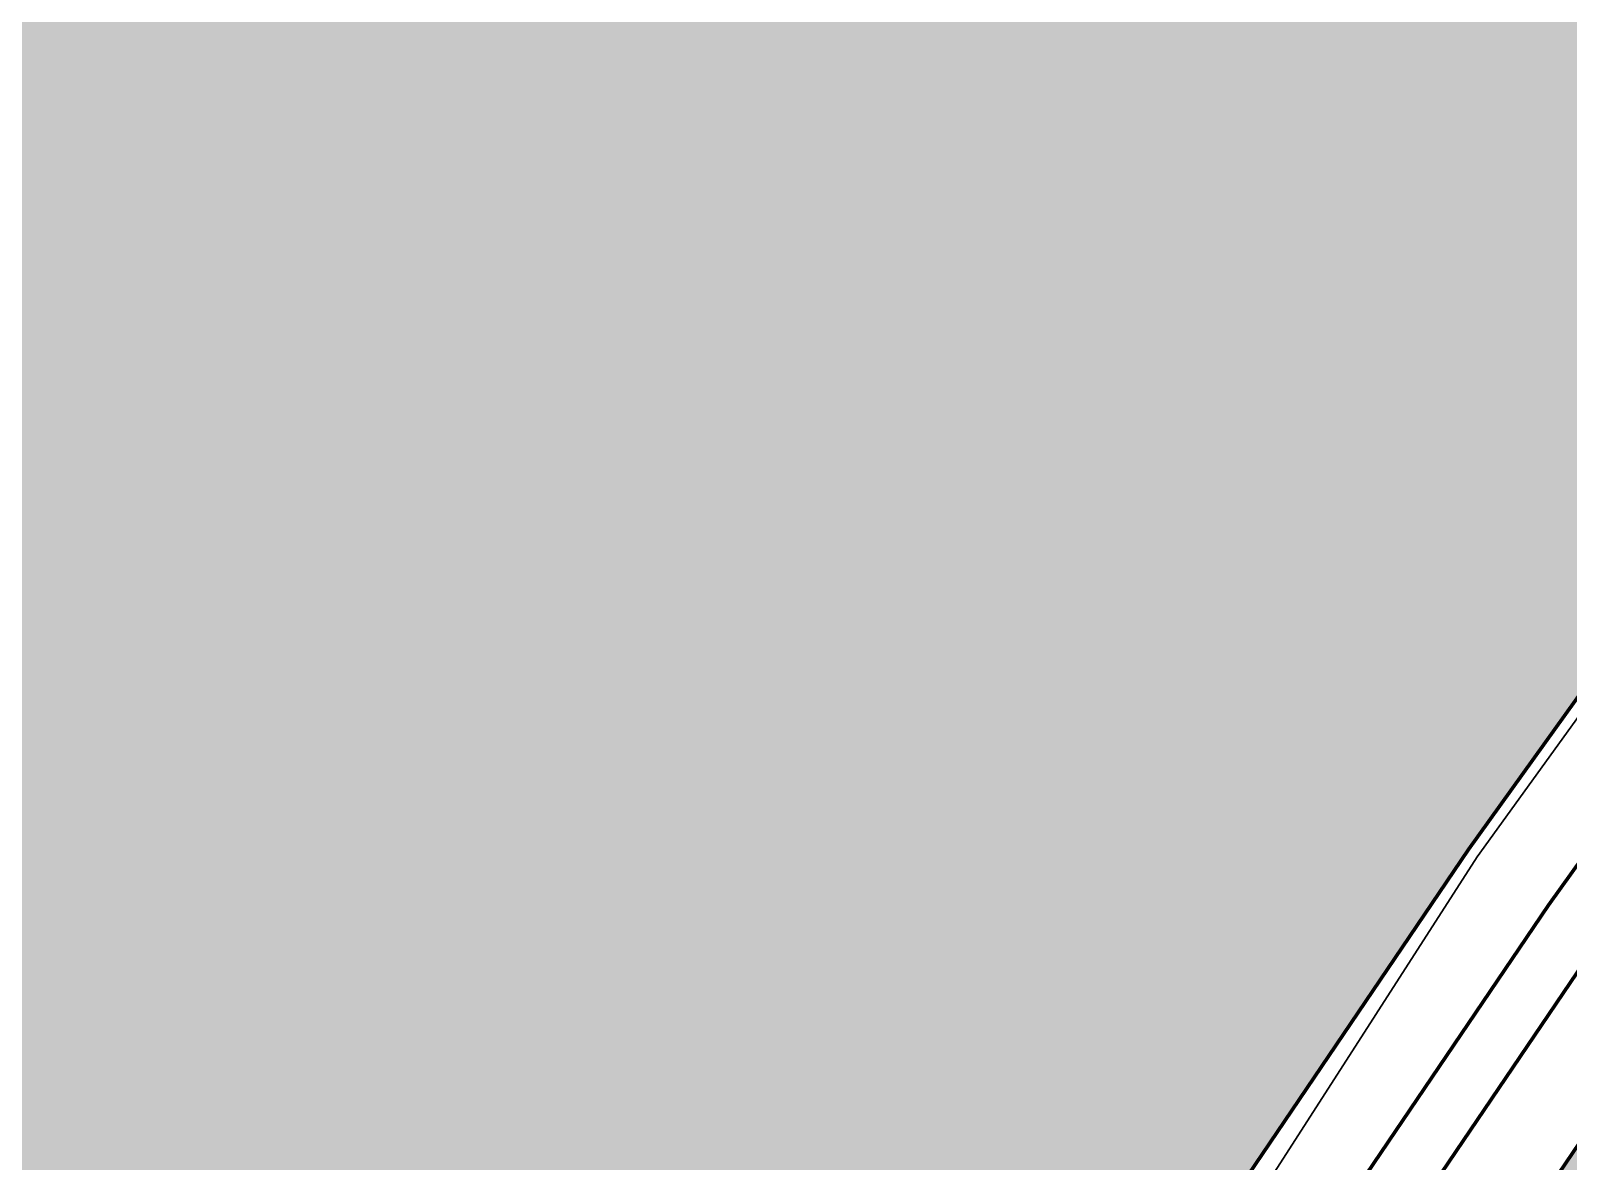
# Model space of a CAD drawing. Header units: metres. Extents: x 222800 to 230200, y 1548340 to 1564214.
# Drawn here: x 226231.4 to 226381.5, y 1561053.9 to 1561164.3 of the extents above; entities that cross this region are included whole.
import ezdxf

# ---------------------------------------------------------------- set-up
doc = ezdxf.new("R2010")
doc.units = ezdxf.units.M
doc.layers.add('G_B.T. ROAD', color=1, linetype='Continuous')
doc.layers.add('road', color=10, linetype='Continuous')
doc.layers.add('STREAM', color=141, linetype='Continuous', lineweight=0)

msp = doc.modelspace()

# ---------------------------------------------------------------- hatches: boundary and pattern name
at = {"layer": 'STREAM', "true_color": 0xffffdb}
h = msp.add_hatch(color=7, dxfattribs=at)
h.dxf.hatch_style = 1
h.paths.add_polyline_path([(227010.75387, 1561147.0416), (227026.10462, 1561189.40393), (227004.02763, 1561229.19603), (226997.40464, 1561259.15433), (226997.72335, 1561316.06406), (227048.73389, 1561325.57188), (227069.10379, 1561360.26943), (227096.858, 1561360.26943), (227123.0752, 1561382.67033), (227133.12385, 1561446.49776), (227131.02878, 1561485.4416), (227133.79115, 1561498.82582), (227125.07813, 1561512.55333), (227124.85185, 1561525.20485), (227115.5885, 1561608.22307), (227106.8688, 1561663.19932), (227108.58923, 1561682.73226), (227099.22233, 1561685.04156), (227089.94984, 1561687.32759), (227081.56934, 1561687.32759), (227075.0042, 1561689.12313), (227070.33557, 1561696.26576), (227074.7124, 1561704.57465), (227079.67262, 1561706.46968), (227072.96159, 1561714.48706), (227076.24792, 1561730.28582), (227080.68253, 1561737.04884), (227090.95237, 1561737.04884), (227103.55642, 1561741.01343), (227111.24505, 1561743.43187), (227114.2192, 1561754.90589), (226944.03841, 1561730.63083), (226998.54331, 1561788.66111), (227073.95332, 1561868.94864), (227183.32053, 1561985.38974), (227250.24872, 1562056.64685), (227234.04024, 1562056.64685), (227096.16009, 1562045.70537), (226940.42221, 1562033.34678), (226828.21777, 1561998.00487), (226885.21767, 1561704.13116), (226797.65427, 1561725.50911), (226784.5105, 1561728.71806), (226713.12131, 1561691.83189), (226658.40846, 1561675.97146), (226637.74068, 1561669.98018), (226626.56558, 1561521.24864), (226614.36696, 1561413.75847), (226594.47667, 1561379.66402), (226513.38795, 1561292.80342), (226465.37826, 1561172.03684), (226392.25597, 1561070.03623), (226341.03282, 1560994.39238), (226330.95851, 1560973.56392), (226328.35791, 1560941.5219), (226345.53969, 1560934.1631), (226348.17771, 1560933.03326), (226352.00673, 1560919.75882), (226352.90278, 1560916.6524), (226362.96813, 1560905.53479), (226377.24141, 1560887.7048), (226388.14961, 1560879.85606), (226425.02938, 1560876.55551), (226448.08855, 1560879.62809), (226469.43317, 1560895.78769), (226501.94091, 1560898.35244), (226524.86638, 1560887.61314), (226572.15507, 1560873.64809), (226593.81888, 1560872.53787), (226627.50236, 1560876.67174), (226658.09586, 1560885.49101), (226668.42127, 1560890.5245), (226742.73956, 1560941.19883), (226766.96694, 1560961.46992), (226800.50638, 1561049.90572), (226806.82425, 1561057.32326), (226802.17372, 1561071.47049), (226817.21238, 1561073.75507), (226809.59047, 1561096.94145), (226800.45775, 1561113.30866), (226810.04234, 1561132.42433), (226843.71317, 1561136.49738), (226864.85367, 1561139.05469), (226937.09506, 1561138.56957), (226987.70274, 1561136.41156)])
h = msp.add_hatch(color=7, dxfattribs=at)
h.dxf.hatch_style = 1
h.paths.add_polyline_path([(226000, 1560855.40127), (226010.18823, 1560859.01409), (226024.09488, 1560863.35705), (226034.92754, 1560865.61238), (226051.94821, 1560868.16385), (226069.57185, 1560869.76493), (226079.14798, 1560871.41491), (226088.7335, 1560875.24664), (226106.06394, 1560879.57641), (226117.59756, 1560879.57641), (226132.80153, 1560875.43259), (226148.06096, 1560871.43869), (226170.31708, 1560870.76801), (226201.1988, 1560873.28), (226221.95716, 1560883.82822), (226239.88413, 1560894.27879), (226251.10895, 1560903.51667), (226237.59692, 1560905.87973), (226215.64381, 1560918.72189), (226204.91122, 1560935.4062), (226201.03342, 1560954.78282), (226203.69803, 1560973.86672), (226204.27918, 1560989.54926), (226218.54062, 1561004.89759), (226243.59598, 1561001.76776), (226247.33862, 1560980.57396), (226243.83023, 1560968.522), (226245.1674, 1560954.49049), (226252.23325, 1560945.79975), (226259.202, 1560944.30742), (226283.11218, 1560946.21898), (226288.6076, 1560946.21898), (226303.55844, 1560945.00553), (226306.41842, 1560980.24332), (226319.31625, 1561006.90936), (226371.7429, 1561084.33048), (226443.27709, 1561184.1158), (226491.68675, 1561305.8885), (226415.68453, 1561305.23987, -1.004276208), (226378.75958, 1561305.08231, -0.995742), (226415.68453, 1561305.23987), (226491.68675, 1561305.8885), (226491.89743, 1561306.41846), (226527.60335, 1561344.66591), (226364.66382, 1561344.66591), (226364.66382, 1561544.66591), (226000, 1561544.66591)])
h.paths.add_polyline_path([(225867.5028, 1561097.793), (225893.31629, 1561045.44952), (225890.86443, 1561017.03584), (225885.88693, 1560959.35362), (225879.49142, 1560885.2386), (225876.29177, 1560848.1592), (225891.23623, 1560846.86962), (225905.19608, 1560848.80723), (225922.89433, 1560852.73758), (225942.39703, 1560854.90315), (225981.27954, 1560852.95744), (225998.97557, 1560855.038), (226000, 1560855.40127), (226000, 1561544.66591), (225641.54696, 1561544.66591), (225643.71341, 1561542.54548), (225655.40168, 1561531.10547), (225698.49249, 1561442.49776), (225740.94497, 1561356.033), (225779.43771, 1561276.36758), (225815.03394, 1561204.18708)])
h.paths.add_polyline_path([(226137.89552, 1560655.95294, -0.995742), (226174.82046, 1560656.1105), (226252.182, 1560656.77073), (226251.68923, 1560700), (226000, 1560700), (226000, 1560315.31443), (226238.54827, 1560315.24318), (226254.33572, 1560323.68113), (226274.01407, 1560336.78992), (226289.52611, 1560357.27216), (226307.80923, 1560372.99202), (226305.21057, 1560378.60603), (226346.95917, 1560413.91549), (226356.66569, 1560521.33053), (226346.43748, 1560531.2802), (226282.76715, 1560572.34611), (226269.67211, 1560591.26818), (226257.32117, 1560633.56357), (226252.182, 1560656.77073), (226174.82046, 1560656.1105, -1.004276208)], flags=16)
h.paths.add_polyline_path([(226064.52109, 1560814.08214), (226018.92853, 1560798.18812), (226000, 1560795.03544), (226000, 1560111.91414), (226012.92177, 1560116.06437), (226029.51104, 1560120.55381), (226045.06914, 1560126.69995), (226062.97259, 1560130.80701), (226071.11416, 1560135.68819), (226075.07676, 1560140.63761), (226089.84587, 1560159.61182), (226102.41378, 1560176.97171), (226122.05532, 1560197.66856), (226133.42139, 1560213.3148), (226146.58755, 1560227.37816), (226161.6375, 1560233.88123), (226171.10528, 1560239.87286), (226179.99014, 1560246.08744), (226187.91299, 1560255.41793), (226196.25596, 1560269.75669), (226208.22083, 1560289.69001), (226228.32615, 1560309.77975), (226254.33572, 1560323.68113), (226274.01407, 1560336.78992), (226289.52611, 1560357.27216), (226315.61371, 1560379.70232), (226335.26078, 1560395.51691), (226347.84416, 1560410.88472), (226353.92031, 1560418.30538), (226368.55977, 1560447.03442), (226384.5093, 1560443.34121), (226372.88673, 1560505.55121), (226346.43748, 1560531.2802), (226282.76715, 1560572.34611), (226269.67211, 1560591.26818), (226257.32117, 1560633.56357), (226252.182, 1560656.77073), (226251.08026, 1560753.42409), (226250.6964, 1560803.42902), (226261.95584, 1560840.17431), (226238.38404, 1560833.74984), (226194.81367, 1560821.87477), (226153.36163, 1560824.11395), (226121.62509, 1560826.09619)])
h.paths.add_polyline_path([(226251.68923, 1560700), (226251.08026, 1560753.42409), (226250.6964, 1560803.42902), (226261.95584, 1560840.17431), (226238.38404, 1560833.74984), (226194.81367, 1560821.87477), (226153.36163, 1560824.11395), (226121.62509, 1560826.09619), (226064.52109, 1560814.08214), (226018.92853, 1560798.18812), (225990.15916, 1560793.39637), (225935.44666, 1560800.75672), (225886.52063, 1560792.22236), (225871.57617, 1560793.51194), (225870.67553, 1560783.07487), (225865.57974, 1560765.33959), (225860.48395, 1560747.60432), (225858.17104, 1560713.45553), (225857.2597, 1560700)], flags=17)
h.paths.add_polyline_path([(225842.43613, 1560481.13834), (225840.18385, 1560447.88472), (225827.84526, 1560410.88472), (225820.27017, 1560388.16914), (225795.99523, 1560315.37535), (226238.54827, 1560315.24318), (226254.33572, 1560323.68113), (226274.01407, 1560336.78992), (226289.52611, 1560357.27216), (226315.61371, 1560379.70232), (226335.26078, 1560395.51691), (226347.84416, 1560410.88472), (226353.92031, 1560418.30538), (226368.55977, 1560447.03442), (226384.5093, 1560443.34121), (226372.88673, 1560505.55121), (226346.43748, 1560531.2802), (226282.76715, 1560572.34611), (226269.67211, 1560591.26818), (226257.32117, 1560633.56357), (226252.182, 1560656.77073), (226251.08026, 1560753.42409), (226250.6964, 1560803.42902), (226261.95584, 1560840.17431), (226238.38404, 1560833.74984), (226194.81367, 1560821.87477), (226153.36163, 1560824.11395), (226121.62509, 1560826.09619), (226064.52109, 1560814.08214), (226018.92853, 1560798.18812), (225990.15916, 1560793.39637), (225935.44666, 1560800.75672), (225886.52063, 1560792.22236), (225871.57617, 1560793.51194), (225870.67553, 1560783.07487), (225865.57974, 1560765.33959), (225860.48395, 1560747.60432), (225858.17104, 1560713.45553), (225851.79625, 1560619.33534), (225846.544, 1560541.78869)])
h.paths.add_polyline_path([(226331.68968, 1561431.1016), (226417.84218, 1561430.87454), (226418.16804, 1561554.51668), (226332.01555, 1561554.74374)], flags=9)
h.paths.add_polyline_path([(226093.04017, 1560977.00374), (226273.32604, 1560976.52859), (226273.59759, 1561079.5637), (226093.31172, 1561080.03885)], flags=24)
h.paths.add_polyline_path([(226088.06439, 1560344.97824), (226268.35025, 1560344.50308), (226268.62181, 1560447.5382), (226088.33594, 1560448.01335)], flags=8)
h.paths.add_polyline_path([(225859.80706, 1560299.55835), (225881.34587, 1560408.27334), (225822.70867, 1560419.89065), (225801.16986, 1560311.17566)], flags=9)

# ---------------------------------------------------------------- linework, layer by layer
at = {"layer": 'G_B.T. ROAD', "color": 253, "lineweight": 70}
for points in [[(226273.0793, 1560753.63391), (226272.72171, 1560800.21662), (226315.74365, 1560977.70515), (226327.56855, 1561002.1529), (226379.53786, 1561078.89867), (226451.67553, 1561179.52579), (226500.06383, 1561301.24474), (226581.96264, 1561388.97309), (226599.33389, 1561418.7496), (226611.13122, 1561522.70374), (226623.06884, 1561681.58386), (226640.95534, 1561799.68466), (226642.68945, 1561812.50282), (226661.7152, 1561991.0215), (226660.00627, 1562007.73526), (226655.1397, 1562052.41893), (226634.36653, 1562128.39301)], [(226315.74365, 1560977.70515), (226327.56855, 1561002.1529), (226379.53786, 1561078.89867), (226451.67553, 1561179.52579), (226500.06383, 1561301.24474), (226581.96264, 1561388.97309), (226599.33389, 1561418.7496), (226611.13122, 1561522.70374), (226623.06884, 1561681.58386), (226640.95534, 1561799.68466), (226642.68945, 1561812.50282), (226661.7152, 1561991.0215), (226660.00627, 1562007.73526), (226655.1397, 1562052.41893), (226634.36653, 1562128.39301)], [(226279.07903, 1560753.69113), (226278.72861, 1560799.34051), (226321.63327, 1560976.10209), (226332.78053, 1560999.14883), (226384.461, 1561075.46805), (226456.97981, 1561176.62684), (226505.22155, 1561297.97713), (226586.80678, 1561385.36958), (226605.15314, 1561416.81755), (226617.10581, 1561522.14047), (226629.03504, 1561680.9089), (226646.8948, 1561798.83318), (226648.64667, 1561811.78256), (226667.7478, 1561991.00859), (226665.97313, 1562008.36523), (226661.05287, 1562053.542), (226640.91207, 1562127.20327)], [(226328.35791, 1560941.5219), (226330.95851, 1560973.56392), (226341.03282, 1560994.39238), (226392.25597, 1561070.03623), (226465.37826, 1561172.03684), (226513.38795, 1561292.80342), (226594.47667, 1561379.66402), (226614.36696, 1561413.75847), (226626.56558, 1561521.24864), (226637.74068, 1561669.98018)], [(226303.55844, 1560945.00553), (226306.41842, 1560980.24332), (226319.31625, 1561006.90936), (226371.7429, 1561084.33048), (226443.27709, 1561184.1158), (226491.89743, 1561306.41846), (226574.29275, 1561394.67866), (226590.12007, 1561421.80867), (226601.67145, 1561523.59557), (226612.112, 1561662.55081)]]:
    msp.add_lwpolyline(points, dxfattribs=at)
at = {"layer": 'G_B.T. ROAD', "lineweight": 50}
msp.add_lwpolyline([(226218.54062, 1561004.89759), (226243.59598, 1561001.76776), (226247.33862, 1560980.57396), (226243.83023, 1560968.522), (226245.1674, 1560954.49049), (226252.23325, 1560945.79975), (226259.202, 1560944.30742), (226283.11218, 1560946.21898), (226288.6076, 1560946.21898), (226303.55844, 1560945.00553), (226306.41842, 1560980.24332), (226319.31625, 1561006.90936), (226371.7429, 1561084.33048), (226443.27709, 1561184.1158)], dxfattribs=at)
msp.add_lwpolyline([(226218.54062, 1561004.89759), (226243.59598, 1561001.76776), (226247.33862, 1560980.57396), (226243.83023, 1560968.522), (226245.1674, 1560954.49049), (226252.23325, 1560945.79975), (226259.202, 1560944.30742), (226283.11218, 1560946.21898), (226288.6076, 1560946.21898), (226303.55844, 1560945.00553), (226306.41842, 1560980.24332), (226319.31625, 1561006.90936), (226371.7429, 1561084.33048), (226443.27709, 1561184.1158)], dxfattribs=at)
msp.add_lwpolyline([(226218.54062, 1561004.89759), (226243.59598, 1561001.76776), (226247.33862, 1560980.57396), (226243.83023, 1560968.522), (226245.1674, 1560954.49049), (226252.23325, 1560945.79975), (226259.202, 1560944.30742), (226283.11218, 1560946.21898), (226288.6076, 1560946.21898), (226303.55844, 1560945.00553), (226306.41842, 1560980.24332), (226319.31625, 1561006.90936), (226371.7429, 1561084.33048), (226443.27709, 1561184.1158)], dxfattribs=at)
at = {"layer": 'G_B.T. ROAD', "color": 1, "lineweight": 50}
msp.add_lwpolyline([(226465.37826, 1561172.03684), (226392.25597, 1561070.03623), (226341.03282, 1560994.39238), (226330.95851, 1560973.56392), (226328.35791, 1560941.5219), (226345.53969, 1560934.1631), (226348.17771, 1560933.03326), (226352.00673, 1560919.75882), (226352.90278, 1560916.6524), (226362.96813, 1560905.53479), (226377.24141, 1560887.7048), (226388.14961, 1560879.85606), (226425.02938, 1560876.55551), (226448.08855, 1560879.62809), (226469.43317, 1560895.78769), (226501.94091, 1560898.35244), (226524.86638, 1560887.61314), (226572.15507, 1560873.64809), (226593.81888, 1560872.53787), (226627.50236, 1560876.67174), (226658.09586, 1560885.49101), (226668.42127, 1560890.5245), (226742.73956, 1560941.19883)], dxfattribs=at)
at = {"layer": 'road', "color": 4, "lineweight": 30}
msp.add_lwpolyline([(226253.5422, 1560656.67443), (226254.16302, 1560803.04249), (226266.27031, 1560843.71439), (226275.52234, 1560872.15646), (226304.97816, 1560944.12792), (226308.55412, 1560980.21881), (226321.46669, 1561006.02747), (226352.78855, 1561052.85272), (226372.57867, 1561083.61672), (226388.04517, 1561105.07911), (226400.7194, 1561123.20356), (226444.20969, 1561182.80326), (226459.49607, 1561222.04677), (226493.04607, 1561305.9001), (226514.15023, 1561328.9325), (226575.4622, 1561393.07517), (226591.6962, 1561421.13633), (226600.09331, 1561490.91593), (226607.56945, 1561572.46547), (225656.83123, 1561572.46547)], dxfattribs=at)

doc.saveas('drawing.dxf')
